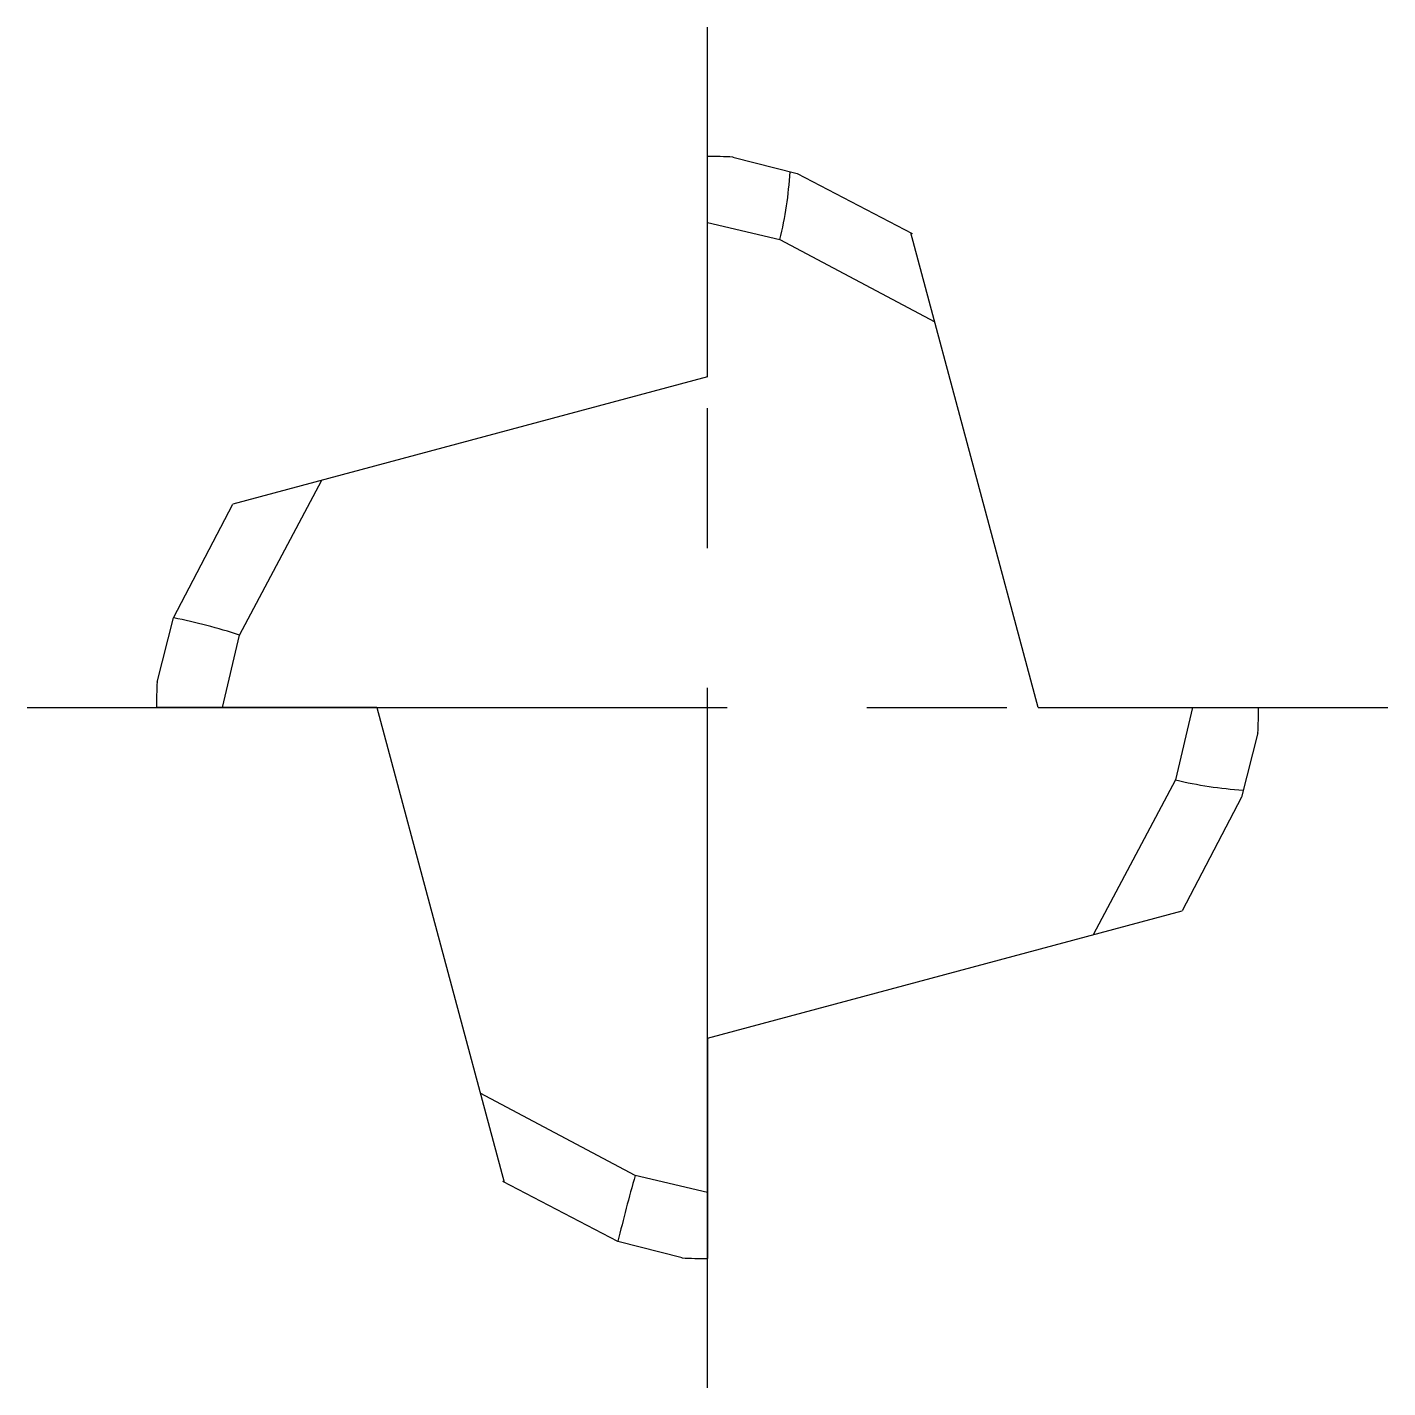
# Model space of a CAD drawing. Header units: millimetres. Extents: x -6.2 to 6.2, y -6.2 to 6.2.
import ezdxf

# ---------------------------------------------------------------- set-up
doc = ezdxf.new("R2010")
doc.units = ezdxf.units.MM
doc.linetypes.add('ACAD_ISO04W100', pattern=[30, 24, -3, 0, -3])
doc.linetypes.add('CENTER', pattern=[50.8, 31.75, -6.35, 6.35, -6.35])
doc.layers.add('中心线', color=2, linetype='ACAD_ISO04W100')
doc.layers.add('轮廓', color=4, linetype='Continuous')

msp = doc.modelspace()

# ---------------------------------------------------------------- linework, layer by layer
at = {"layer": '中心线', "linetype": 'CENTER', "ltscale": 0.2}
for p, q in [((0, -6.173), (0, 6.173)), ((-6.173, 0), (6.173, 0))]:
    msp.add_line(p, q, dxfattribs=at)
at = {"layer": '轮廓'}
for p, q in [((0, 3), (0, 5)), ((0.231, 4.994), (0.813, 4.844)), ((0.813, 4.844), (1.857, 4.3)), ((0, 4.4), (0.657, 4.246)), ((0.657, 4.246), (2.062, 3.5)), ((3, 0), (1.846, 4.306)), ((0, 3), (-4.306, 1.846)), ((-4.246, 0.657), (-3.5, 2.062)), ((-4.844, 0.813), (-4.306, 1.846)), ((-4.994, 0.231), (-4.844, 0.813)), ((-4.4, 0), (-4.246, 0.657)), ((-3, 0), (-5, 0)), ((-3, 0), (-1.846, -4.306)), ((4.4, 0), (4.246, -0.657)), ((3, 0), (5, 0)), ((4.994, -0.231), (4.844, -0.813)), ((4.246, -0.657), (3.5, -2.062)), ((4.844, -0.813), (4.306, -1.846)), ((0, -3), (4.306, -1.846)), ((0, -3), (0, -5)), ((-0.657, -4.246), (-2.062, -3.5)), ((-0.813, -4.844), (-1.857, -4.3)), ((0, -4.4), (-0.657, -4.246)), ((-0.231, -4.994), (-0.813, -4.844))]:
    msp.add_line(p, q, dxfattribs=at)
for centre, radius, start, end in [((0, 0), 5, 87.3469, 90), ((-2.887, 5.091), 3.644, 346.5863, 356.3571), ((-5.887, -4.407), 5.323, 72.0469, 78.6941), ((0, 0), 5, 177.3469, 180), ((0, 0), 5, 357.3469, 0), ((5.087, 2.853), 3.609, 256.5324, 266.3949), ((12.692, -8.043), 13.878, 164.1195, 166.6715), ((0, 0), 5, 267.3469, 270)]:
    msp.add_arc(centre, radius, start, end, dxfattribs=at)
msp.add_open_spline([(1.858, 4.299), (1.858, 4.299), (1.857, 4.3), (1.857, 4.3)], degree=3, dxfattribs=at)

doc.saveas('drawing.dxf')
